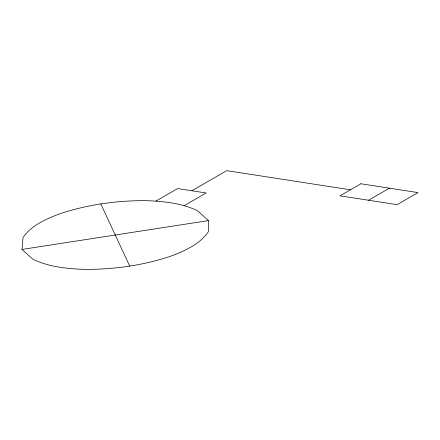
<?xml version="1.0" encoding="UTF-8"?>
<svg xmlns="http://www.w3.org/2000/svg" width="440" height="440" viewBox="0 0 440 440"><rect width="100%" height="100%" fill="white"/><g stroke="black" fill="none" stroke-linecap="round" stroke-linejoin="round"><path stroke-width="0.66" d="M208.5 220.589L208.483 231.495A74.795 43.181 0 0 1 191.389 246.796A110.319 63.69 0 0 1 165.935 257.757A166.661 96.222 0 0 1 91.053 269.341A110.319 63.69 0 0 1 59.51 267.196A70.439 40.667 0 0 1 33.088 259.364L22 249.442L23.012 237.65A70.439 40.667 0 0 1 39.111 223.24A110.319 63.69 0 0 1 64.565 212.273A166.661 96.222 0 0 1 139.447 200.69A110.319 63.69 0 0 1 170.984 202.835A70.439 40.667 0 0 1 197.412 210.667L208.5 220.589L22 249.442M155.826 201.141L177.612 188.562L206.162 192.979L184.118 205.706M191.889 190.768L226.721 170.66L350.444 189.799M368.55 200.25L389.45 188.183M100.826 203.935L129.674 266.101M360.899 183.766L339.993 195.833L397.1 204.666L418 192.599L360.899 183.766"/></g></svg>
